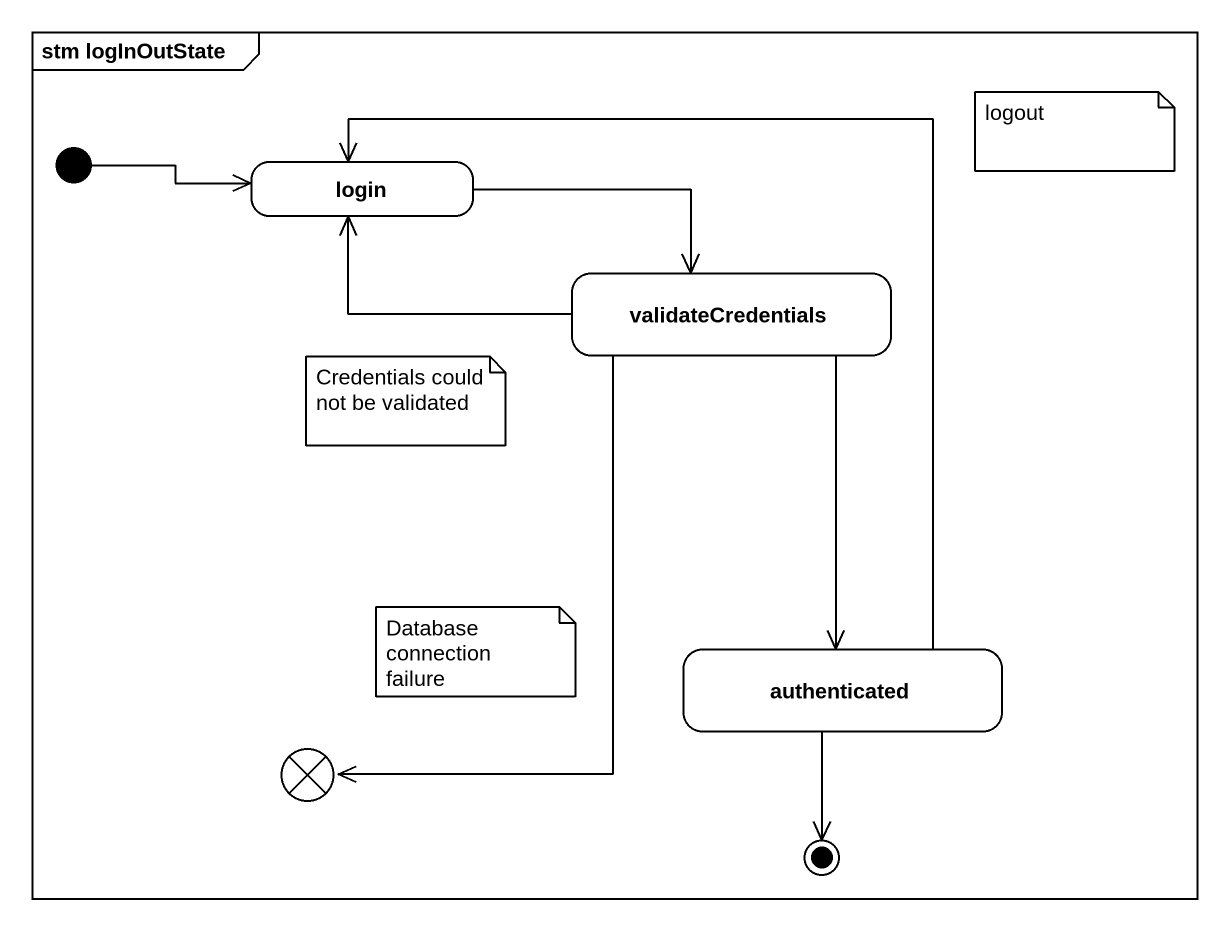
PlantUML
@startuml
mainframe stm logInOutState
hide empty description
state login
state validateCredentials
state authenticated
state flowfinal1 <<end>>
[*] -right-> login
login -right-> validateCredentials
validateCredentials -left-> login
validateCredentials --> authenticated
validateCredentials --> flowfinal1
authenticated -up-> login
authenticated --> [*]
note as N1
  logout
end note
note as N2
  Credentials could not be validated
end note
note as N3
  Database connection failure
end note
@enduml
